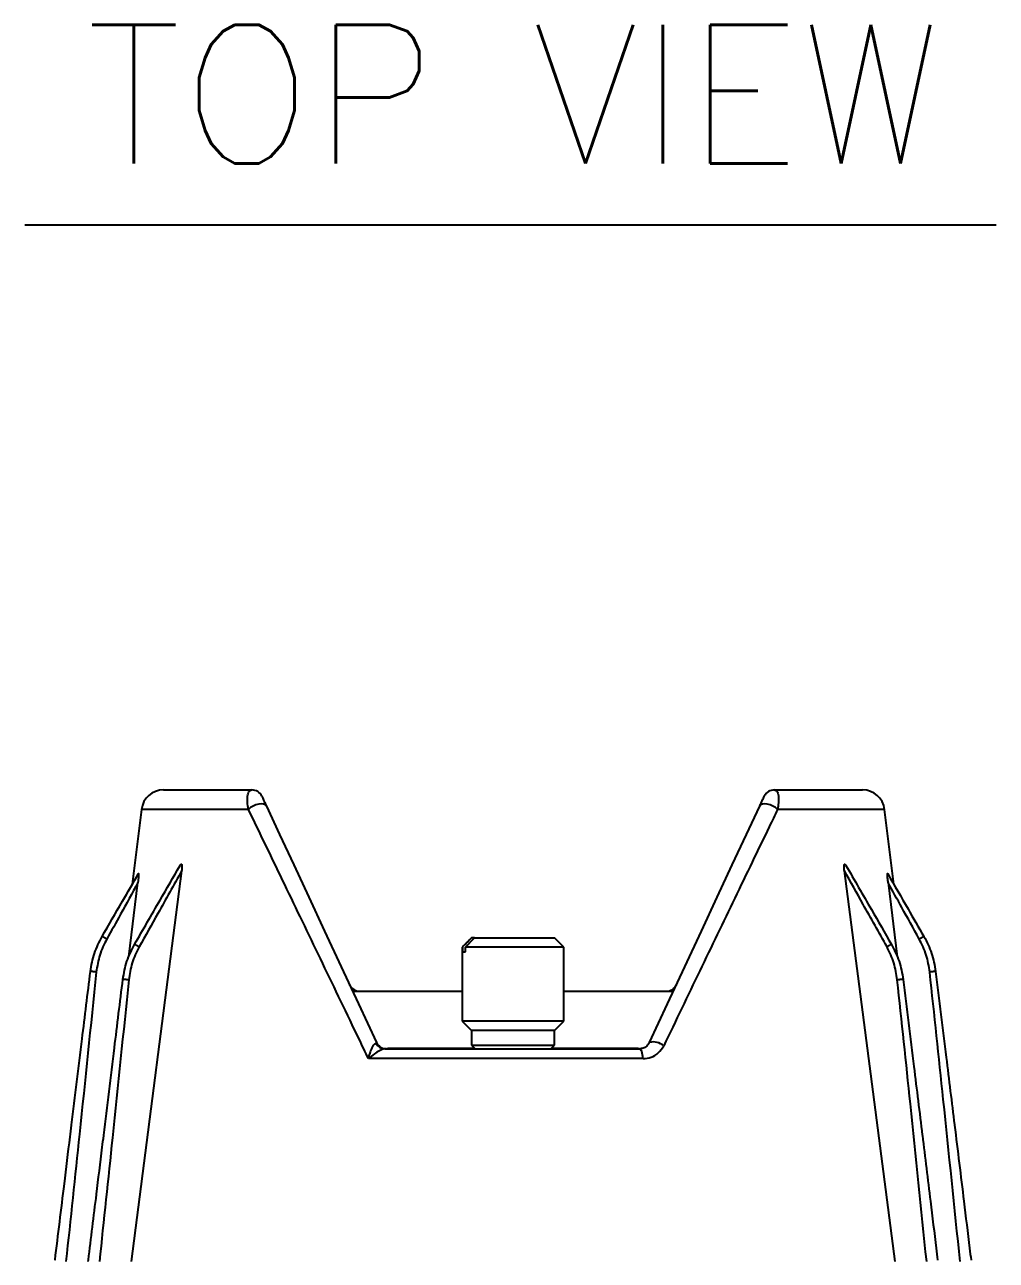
# Model space of a CAD drawing. Extents: x 17.1 to 113.1, y 3.8 to 84.5.
# Drawn here: x 51.32 to 56.57, y 77.86 to 84.54 of the extents above; entities that cross this region are included whole.
import ezdxf
from ezdxf.enums import TextEntityAlignment as Align

# ---------------------------------------------------------------- set-up
doc = ezdxf.new("R2010")
doc.units = 0
doc.header["$MEASUREMENT"] = 0
doc.layers.add('OBJECT', color=7, linetype='CONTINUOUS')
doc.styles.get("Standard").update_dxf_attribs({"font": 'SIMPLEX'})

msp = doc.modelspace()

# ---------------------------------------------------------------- linework, layer by layer
at = {"layer": 'OBJECT', "color": 1}
msp.add_line((51.3183, 83.461), (56.5738, 83.461), dxfattribs=at)
at = {"layer": 'OBJECT'}
for p, q in [((52.069, 80.4057), (52.5465, 80.4057)), ((55.373, 80.4057), (55.8505, 80.4057)), ((51.9499, 80.3004), (51.9002, 79.8961)), ((52.5287, 80.3004), (51.9499, 80.3004)), ((55.9696, 80.3004), (55.3908, 80.3004)), ((56.0192, 79.8961), (55.9696, 80.3004)), ((52.1672, 79.9677), (51.8936, 77.8557)), ((56.0259, 77.8557), (55.7522, 79.9677)), ((51.8819, 79.5025), (51.9308, 79.9047)), ((55.9886, 79.9047), (56.0375, 79.5025)), ((53.7347, 79.6057), (53.6847, 79.5557)), ((53.6847, 79.5557), (53.6847, 79.1557)), ((53.6859, 79.5557), (53.6847, 79.5557)), ((53.6859, 79.5557), (53.6859, 79.5307)), ((53.7029, 79.5557), (53.7522, 79.6057)), ((53.7029, 79.5307), (53.7029, 79.5557)), ((54.2347, 79.5557), (53.7029, 79.5557)), ((53.7347, 79.6057), (53.7352, 79.6057)), ((53.7522, 79.6057), (53.7352, 79.6057)), ((53.7522, 79.6057), (54.1847, 79.6057)), ((54.2347, 79.5557), (54.1847, 79.6057)), ((54.2347, 79.1557), (54.2347, 79.5557)), ((53.6859, 79.5307), (53.7029, 79.5307)), ((53.0921, 79.3177), (53.6847, 79.3177)), ((54.2347, 79.3177), (54.8274, 79.3177)), ((53.6847, 79.1557), (53.7347, 79.1057)), ((53.6919, 79.1557), (53.6847, 79.1557)), ((54.2347, 79.1557), (53.6919, 79.1557)), ((54.1847, 79.1057), (54.2347, 79.1557)), ((53.7347, 79.1057), (53.7347, 79.0257)), ((53.7406, 79.1057), (53.7347, 79.1057)), ((54.1847, 79.1057), (53.7406, 79.1057)), ((54.1847, 79.0257), (54.1847, 79.1057)), ((53.7347, 79.0257), (53.7547, 79.0057)), ((53.7347, 79.0257), (54.1847, 79.0257)), ((54.1647, 79.0057), (54.1847, 79.0257)), ((53.2658, 79.0057), (54.6437, 79.0057)), ((53.2816, 79.0092), (53.7512, 79.0092)), ((54.1682, 79.0092), (54.6377, 79.0092)), ((54.6629, 78.9531), (53.1779, 78.9531))]:
    msp.add_line(p, q, dxfattribs=at)
at = {"layer": 'OBJECT', "flags": 128}
for points in [[(52.6254, 80.3184), (52.6199, 80.3249), (52.6107, 80.3291), (52.5985, 80.3305), (52.5843, 80.3291), (52.569, 80.325), (52.5539, 80.3185), (52.5401, 80.3101), (52.5287, 80.3004)], [(52.6254, 80.3184), (52.6974, 80.1642), (52.774, 79.9998), (52.8552, 79.8256), (52.9408, 79.6422), (53.0305, 79.4499), (53.1241, 79.2491), (53.2214, 79.0404)], [(54.6981, 79.0404), (54.7954, 79.2491), (54.889, 79.4499), (54.9787, 79.6422), (55.0642, 79.8256), (55.1454, 79.9998), (55.2221, 80.1642), (55.294, 80.3184)], [(55.3908, 80.3004), (55.3793, 80.3101), (55.3655, 80.3185), (55.3504, 80.325), (55.3352, 80.3291), (55.3209, 80.3305), (55.3087, 80.3291), (55.2995, 80.3249), (55.294, 80.3184)], [(54.6629, 78.9531), (54.6622, 78.9637), (54.6608, 78.9737), (54.6589, 78.9828), (54.6565, 78.9907), (54.6537, 78.9971), (54.6505, 79.0018), (54.6472, 79.0048), (54.6437, 79.0057)]]:
    msp.add_lwpolyline(points, dxfattribs=at)
at = {"layer": 'OBJECT'}
for centre, radius, start, end in [((52.069, 80.2857), 0.12, 90, 173), ((52.5465, 80.3457), 0.06, 25, 90), ((55.373, 80.3457), 0.06, 90, 155), ((55.8505, 80.2857), 0.12, 7, 90), ((53.1303, 79.3777), 0.06, 205, 270), ((54.7892, 79.3777), 0.06, 270, 335), ((53.267, 79.0597), 0.054, 205.4348, 268.80191), ((53.2758, 79.0657), 0.06, 205, 270), ((54.7186, 78.9553), 0.0875, 49.98102, 103.56786)]:
    msp.add_arc(centre, radius, start, end, dxfattribs=at)
for points, knots in [([(52.5287, 80.3004), (52.5265, 80.3138), (52.5221, 80.3408), (52.5232, 80.3738), (52.53, 80.3998), (52.5408, 80.4037), (52.5465, 80.4057)], [0, 0, 0, 0, 0.223098, 0.450964, 0.711814, 1, 1, 1, 1]), ([(52.6009, 80.3711), (52.6016, 80.3696), (52.603, 80.3665), (52.6118, 80.3477), (52.6213, 80.3274), (52.6254, 80.3184)], [0, 0, 0, 0, 0.351631, 0.714779, 1, 1, 1, 1]), ([(55.294, 80.3184), (55.2975, 80.3258), (55.306, 80.3441), (55.3145, 80.3624), (55.3183, 80.3705), (55.3185, 80.371), (55.3186, 80.3711)], [0, 0, 0, 0, 0.230481, 0.56858, 0.916913, 1, 1, 1, 1]), ([(55.373, 80.4057), (55.3781, 80.4041), (55.3886, 80.4006), (55.3964, 80.375), (55.3974, 80.3403), (55.3927, 80.3119), (55.3908, 80.3004)], [0, 0, 0, 0, 0.261321, 0.527902, 0.808326, 1, 1, 1, 1]), ([(53.1779, 78.9531), (53.1695, 78.9706), (53.1444, 79.0228), (53.0529, 79.213), (52.905, 79.5204), (52.7116, 79.9217), (52.5896, 80.1742), (52.5287, 80.3004)], [0, 0, 0, 0, 0.037504, 0.11146, 0.407416, 0.703808, 1, 1, 1, 1]), ([(55.3908, 80.3004), (55.3758, 80.2693), (55.3006, 80.1138), (55.1611, 79.8246), (54.9699, 79.4279), (54.84, 79.1577), (54.7748, 79.0223)], [0, 0, 0, 0, 0.077798, 0.389331, 0.69397, 1, 1, 1, 1]), ([(51.9126, 79.5706), (51.9586, 79.6503), (52.0408, 79.7927), (52.123, 79.935), (52.1592, 79.9977)], [0, 0, 0, 0, 0.559998, 1, 1, 1, 1]), ([(52.1672, 79.9677), (52.1245, 79.8909), (52.0481, 79.7538), (51.9708, 79.6172), (51.9368, 79.5571)], [0, 0, 0, 0, 0.560013, 1, 1, 1, 1]), ([(52.1592, 79.9977), (52.16, 79.9991), (52.1615, 80.0014), (52.1636, 80.0034), (52.1652, 80.0039), (52.1665, 80.0032), (52.1676, 80.0015), (52.1686, 79.9976), (52.1694, 79.9863), (52.1682, 79.9757), (52.1672, 79.9677)], [0, 0, 0, 0, 0.113364, 0.188717, 0.241998, 0.295663, 0.342489, 0.417958, 0.560438, 1, 1, 1, 1]), ([(55.7522, 79.9677), (55.7514, 79.975), (55.7502, 79.9853), (55.7507, 79.9964), (55.7516, 80.0008), (55.7526, 80.0029), (55.7539, 80.0038), (55.7553, 80.0037), (55.7576, 80.002), (55.7592, 79.9994), (55.7603, 79.9977)], [0, 0, 0, 0, 0.401423, 0.570182, 0.633485, 0.697359, 0.744457, 0.7915, 0.861685, 1, 1, 1, 1]), ([(55.9826, 79.5571), (55.9395, 79.6337), (55.8625, 79.7704), (55.7859, 79.9074), (55.7522, 79.9677)], [0, 0, 0, 0, 0.559993, 1, 1, 1, 1]), ([(55.7603, 79.9977), (55.8063, 79.918), (55.8885, 79.7756), (55.9707, 79.6332), (56.0069, 79.5706)], [0, 0, 0, 0, 0.5600093, 1, 1, 1, 1]), ([(51.737, 79.6133), (51.7736, 79.6767), (51.8389, 79.7899), (51.9043, 79.9031), (51.933, 79.9529)], [0, 0, 0, 0, 0.560003, 1, 1, 1, 1]), ([(51.9308, 79.9047), (51.8996, 79.8476), (51.8439, 79.7454), (51.7871, 79.6439), (51.7621, 79.5993)], [0, 0, 0, 0, 0.560034, 1, 1, 1, 1]), ([(51.933, 79.9529), (51.9332, 79.9531), (51.9336, 79.9536), (51.9341, 79.953), (51.9344, 79.9508), (51.9345, 79.9454), (51.9337, 79.9301), (51.932, 79.9155), (51.9308, 79.9047)], [0, 0, 0, 0, 0.052382, 0.104943, 0.166385, 0.263155, 0.457421, 1, 1, 1, 1]), ([(55.9886, 79.9047), (55.9879, 79.9116), (55.9863, 79.9252), (55.9851, 79.9404), (55.985, 79.9489), (55.9851, 79.9518), (55.9855, 79.9533), (55.986, 79.9535), (55.9863, 79.9531), (55.9864, 79.9529)], [0, 0, 0, 0, 0.347786, 0.698121, 0.777968, 0.858334, 0.911739, 0.965437, 1, 1, 1, 1]), ([(55.9864, 79.9529), (56.023, 79.8895), (56.0884, 79.7763), (56.1537, 79.6631), (56.1825, 79.6133)], [0, 0, 0, 0, 0.560014, 1, 1, 1, 1]), ([(56.1574, 79.5993), (56.1257, 79.6562), (56.0691, 79.7579), (56.0132, 79.8599), (55.9886, 79.9047)], [0, 0, 0, 0, 0.55998, 1, 1, 1, 1]), ([(51.6737, 79.4242), (51.6795, 79.4573), (51.6911, 79.5235), (51.7217, 79.5834), (51.737, 79.6133)], [0, 0, 0, 0, 0.499957, 1, 1, 1, 1]), ([(51.7621, 79.5993), (51.7482, 79.5709), (51.7203, 79.5143), (51.7104, 79.452), (51.7055, 79.4209)], [0, 0, 0, 0, 0.5007266, 1, 1, 1, 1]), ([(51.7621, 79.5993), (51.759, 79.6011), (51.7541, 79.6039), (51.7483, 79.6072), (51.7443, 79.6094), (51.741, 79.6112), (51.7379, 79.6129), (51.7373, 79.6131), (51.737, 79.6133)], [0, 0, 0, 0, 0.239579, 0.368437, 0.5, 0.631566, 0.760425, 1, 1, 1, 1]), ([(51.8493, 79.3815), (51.8551, 79.4146), (51.8667, 79.4808), (51.8973, 79.5407), (51.9126, 79.5706)], [0, 0, 0, 0, 0.499961, 1, 1, 1, 1]), ([(51.9368, 79.5571), (51.923, 79.5286), (51.8954, 79.4718), (51.8858, 79.4093), (51.8811, 79.3782)], [0, 0, 0, 0, 0.501105, 1, 1, 1, 1]), ([(51.9368, 79.5571), (51.9338, 79.5588), (51.9291, 79.5615), (51.9235, 79.5647), (51.9196, 79.5669), (51.9165, 79.5686), (51.9135, 79.5702), (51.9129, 79.5704), (51.9126, 79.5706)], [0, 0, 0, 0, 0.239573, 0.368432, 0.5, 0.63156, 0.76042, 1, 1, 1, 1]), ([(53.7352, 79.6057), (53.7349, 79.6055), (53.7185, 79.5889), (53.7021, 79.5722), (53.6859, 79.5557)], [0, 0, 0, 0, 0.013758, 1, 1, 1, 1]), ([(56.0069, 79.5706), (56.0065, 79.5704), (56.006, 79.5702), (56.003, 79.5686), (55.9998, 79.5669), (55.996, 79.5647), (55.9903, 79.5615), (55.9857, 79.5588), (55.9826, 79.5571)], [0, 0, 0, 0, 0.23958, 0.36844, 0.5, 0.631568, 0.760427, 1, 1, 1, 1]), ([(56.0384, 79.3782), (56.0336, 79.4093), (56.024, 79.4718), (55.9965, 79.5286), (55.9826, 79.5571)], [0, 0, 0, 0, 0.498895, 1, 1, 1, 1]), ([(56.0069, 79.5706), (56.0222, 79.5407), (56.0528, 79.4808), (56.0644, 79.4146), (56.0701, 79.3815)], [0, 0, 0, 0, 0.500039, 1, 1, 1, 1]), ([(56.1825, 79.6133), (56.1821, 79.6131), (56.1816, 79.6129), (56.1784, 79.6112), (56.1752, 79.6094), (56.1712, 79.6072), (56.1653, 79.6039), (56.1605, 79.6011), (56.1574, 79.5993)], [0, 0, 0, 0, 0.239575, 0.368434, 0.5, 0.631563, 0.760421, 1, 1, 1, 1]), ([(56.214, 79.4209), (56.209, 79.452), (56.1991, 79.5143), (56.1713, 79.5709), (56.1574, 79.5993)], [0, 0, 0, 0, 0.4992734, 1, 1, 1, 1]), ([(56.1825, 79.6133), (56.1978, 79.5834), (56.2284, 79.5235), (56.2399, 79.4573), (56.2457, 79.4242)], [0, 0, 0, 0, 0.500043, 1, 1, 1, 1]), ([(51.5719, 78.5949), (51.5909, 78.7497), (51.6249, 79.0262), (51.6588, 79.3026), (51.6737, 79.4242)], [0, 0, 0, 0, 0.560058, 1, 1, 1, 1]), ([(51.7055, 79.4209), (51.7015, 79.4214), (51.6954, 79.4221), (51.688, 79.4229), (51.6829, 79.4235), (51.6788, 79.4239), (51.6748, 79.4243), (51.6742, 79.4242), (51.6737, 79.4242)], [0, 0, 0, 0, 0.2394857, 0.3683804, 0.4999968, 0.631618, 0.7605141, 1, 1, 1, 1]), ([(56.2457, 79.4242), (56.2453, 79.4242), (56.2446, 79.4243), (56.2407, 79.4239), (56.2366, 79.4235), (56.2315, 79.4229), (56.2241, 79.4221), (56.218, 79.4214), (56.214, 79.4209)], [0, 0, 0, 0, 0.239486, 0.368382, 0.500003, 0.63162, 0.760514, 1, 1, 1, 1]), ([(56.2457, 79.4242), (56.2647, 79.2694), (56.2987, 78.993), (56.3326, 78.7165), (56.3476, 78.5949)], [0, 0, 0, 0, 0.5599417, 1, 1, 1, 1]), ([(51.7055, 79.4209), (51.6753, 79.1287), (51.6213, 78.6069), (51.5659, 78.0853), (51.5415, 77.8557)], [0, 0, 0, 0, 0.560008, 1, 1, 1, 1]), ([(51.8811, 79.3782), (51.8518, 79.0939), (51.7996, 78.5864), (51.7459, 78.079), (51.7223, 77.8557)], [0, 0, 0, 0, 0.560008, 1, 1, 1, 1]), ([(51.7459, 78.5389), (51.7652, 78.6962), (51.7997, 78.9771), (51.8341, 79.258), (51.8493, 79.3815)], [0, 0, 0, 0, 0.560064, 1, 1, 1, 1]), ([(51.8811, 79.3782), (51.8771, 79.3787), (51.8709, 79.3794), (51.8636, 79.3802), (51.8585, 79.3808), (51.8544, 79.3812), (51.8504, 79.3816), (51.8497, 79.3815), (51.8493, 79.3815)], [0, 0, 0, 0, 0.239485, 0.368378, 0.5, 0.631622, 0.760513, 1, 1, 1, 1]), ([(56.0701, 79.3815), (56.0697, 79.3815), (56.069, 79.3816), (56.0651, 79.3812), (56.061, 79.3808), (56.0559, 79.3802), (56.0485, 79.3794), (56.0424, 79.3787), (56.0384, 79.3782)], [0, 0, 0, 0, 0.239487, 0.368378, 0.5, 0.631622, 0.760515, 1, 1, 1, 1]), ([(56.1972, 77.8557), (56.168, 78.14), (56.116, 78.6476), (56.0621, 79.1549), (56.0384, 79.3782)], [0, 0, 0, 0, 0.560011, 1, 1, 1, 1]), ([(56.0701, 79.3815), (56.0895, 79.2243), (56.1239, 78.9434), (56.1584, 78.6625), (56.1736, 78.5389)], [0, 0, 0, 0, 0.559937, 1, 1, 1, 1]), ([(56.378, 77.8557), (56.3479, 78.148), (56.2941, 78.6698), (56.2384, 79.1914), (56.214, 79.4209)], [0, 0, 0, 0, 0.56001, 1, 1, 1, 1]), ([(53.1779, 78.9531), (53.178, 78.9532), (53.1812, 78.9663), (53.1883, 78.9897), (53.1986, 79.0132), (53.2065, 79.0264), (53.2123, 79.0339), (53.2163, 79.0357), (53.2182, 79.0365)], [0, 0, 0, 0, 0.0039787, 0.3545043, 0.6418804, 0.732153, 0.8751845, 1, 1, 1, 1]), ([(53.2182, 79.0365), (53.2182, 79.0365), (53.2206, 79.0369), (53.2222, 79.0382), (53.2216, 79.0399), (53.2214, 79.0404)], [0, 0, 0, 0, 0.000406, 0.730045, 1, 1, 1, 1]), ([(54.6981, 79.0404), (54.6934, 79.0331), (54.6846, 79.0193), (54.665, 79.008), (54.6506, 79.0065), (54.6437, 79.0057)], [0, 0, 0, 0, 0.364059, 0.694188, 1, 1, 1, 1]), ([(54.6629, 78.9531), (54.678, 78.9547), (54.7081, 78.9579), (54.7489, 78.982), (54.766, 79.0086), (54.7748, 79.0223)], [0, 0, 0, 0, 0.326541, 0.652944, 1, 1, 1, 1]), ([(53.2658, 79.0057), (53.2631, 79.0054), (53.2572, 79.0047), (53.2466, 79.0003), (53.2307, 78.9921), (53.2075, 78.9772), (53.188, 78.9618), (53.178, 78.9531), (53.1779, 78.9531)], [0, 0, 0, 0, 0.1251993, 0.2697867, 0.3594491, 0.646929, 0.996074, 1, 1, 1, 1]), ([(53.2758, 79.0057), (53.2757, 79.0057), (53.2753, 79.0057), (53.2699, 79.0057), (53.2658, 79.0057)], [0, 0, 0, 0, 0.2596458, 1, 1, 1, 1]), ([(51.482, 77.8627), (51.4821, 77.8632), (51.4989, 78.0007), (51.5263, 78.223), (51.5561, 78.4658), (51.5691, 78.5724), (51.5718, 78.5942), (51.5719, 78.5949)], [0, 0, 0, 0, 0.002275, 0.563506, 0.91051, 0.997261, 1, 1, 1, 1]), ([(56.3476, 78.5949), (56.3476, 78.5942), (56.3645, 78.4566), (56.3918, 78.2342), (56.4216, 77.9914), (56.4347, 77.8849), (56.4374, 77.8632), (56.4375, 77.8627)], [0, 0, 0, 0, 0.002739, 0.563971, 0.910975, 0.997725, 1, 1, 1, 1]), ([(51.6628, 77.8627), (51.6629, 77.8632), (51.6775, 77.9821), (51.7026, 78.1857), (51.73, 78.4099), (51.7431, 78.5165), (51.7458, 78.5383), (51.7459, 78.5389)], [0, 0, 0, 0, 0.002464, 0.527441, 0.903158, 0.997088, 1, 1, 1, 1]), ([(56.1736, 78.5389), (56.1737, 78.5383), (56.1883, 78.4193), (56.2132, 78.2156), (56.2408, 77.9914), (56.2539, 77.8849), (56.2566, 77.8632), (56.2566, 77.8627)], [0, 0, 0, 0, 0.002912, 0.527889, 0.903607, 0.997536, 1, 1, 1, 1]), ([(51.662, 77.8557), (51.6621, 77.857), (51.6624, 77.8593), (51.6627, 77.8616), (51.6628, 77.8627)], [0, 0, 0, 0, 0.559993, 1, 1, 1, 1])]:
    msp.add_open_spline(points, degree=3, knots=knots, dxfattribs=at)

# ---------------------------------------------------------------- texts
at = {"layer": 'OBJECT', "color": 1}
msp.add_text('TOP VIEW', height=0.75, dxfattribs=at).set_placement((53.9662, 83.7924), align=Align.CENTER)

doc.saveas('drawing.dxf')
